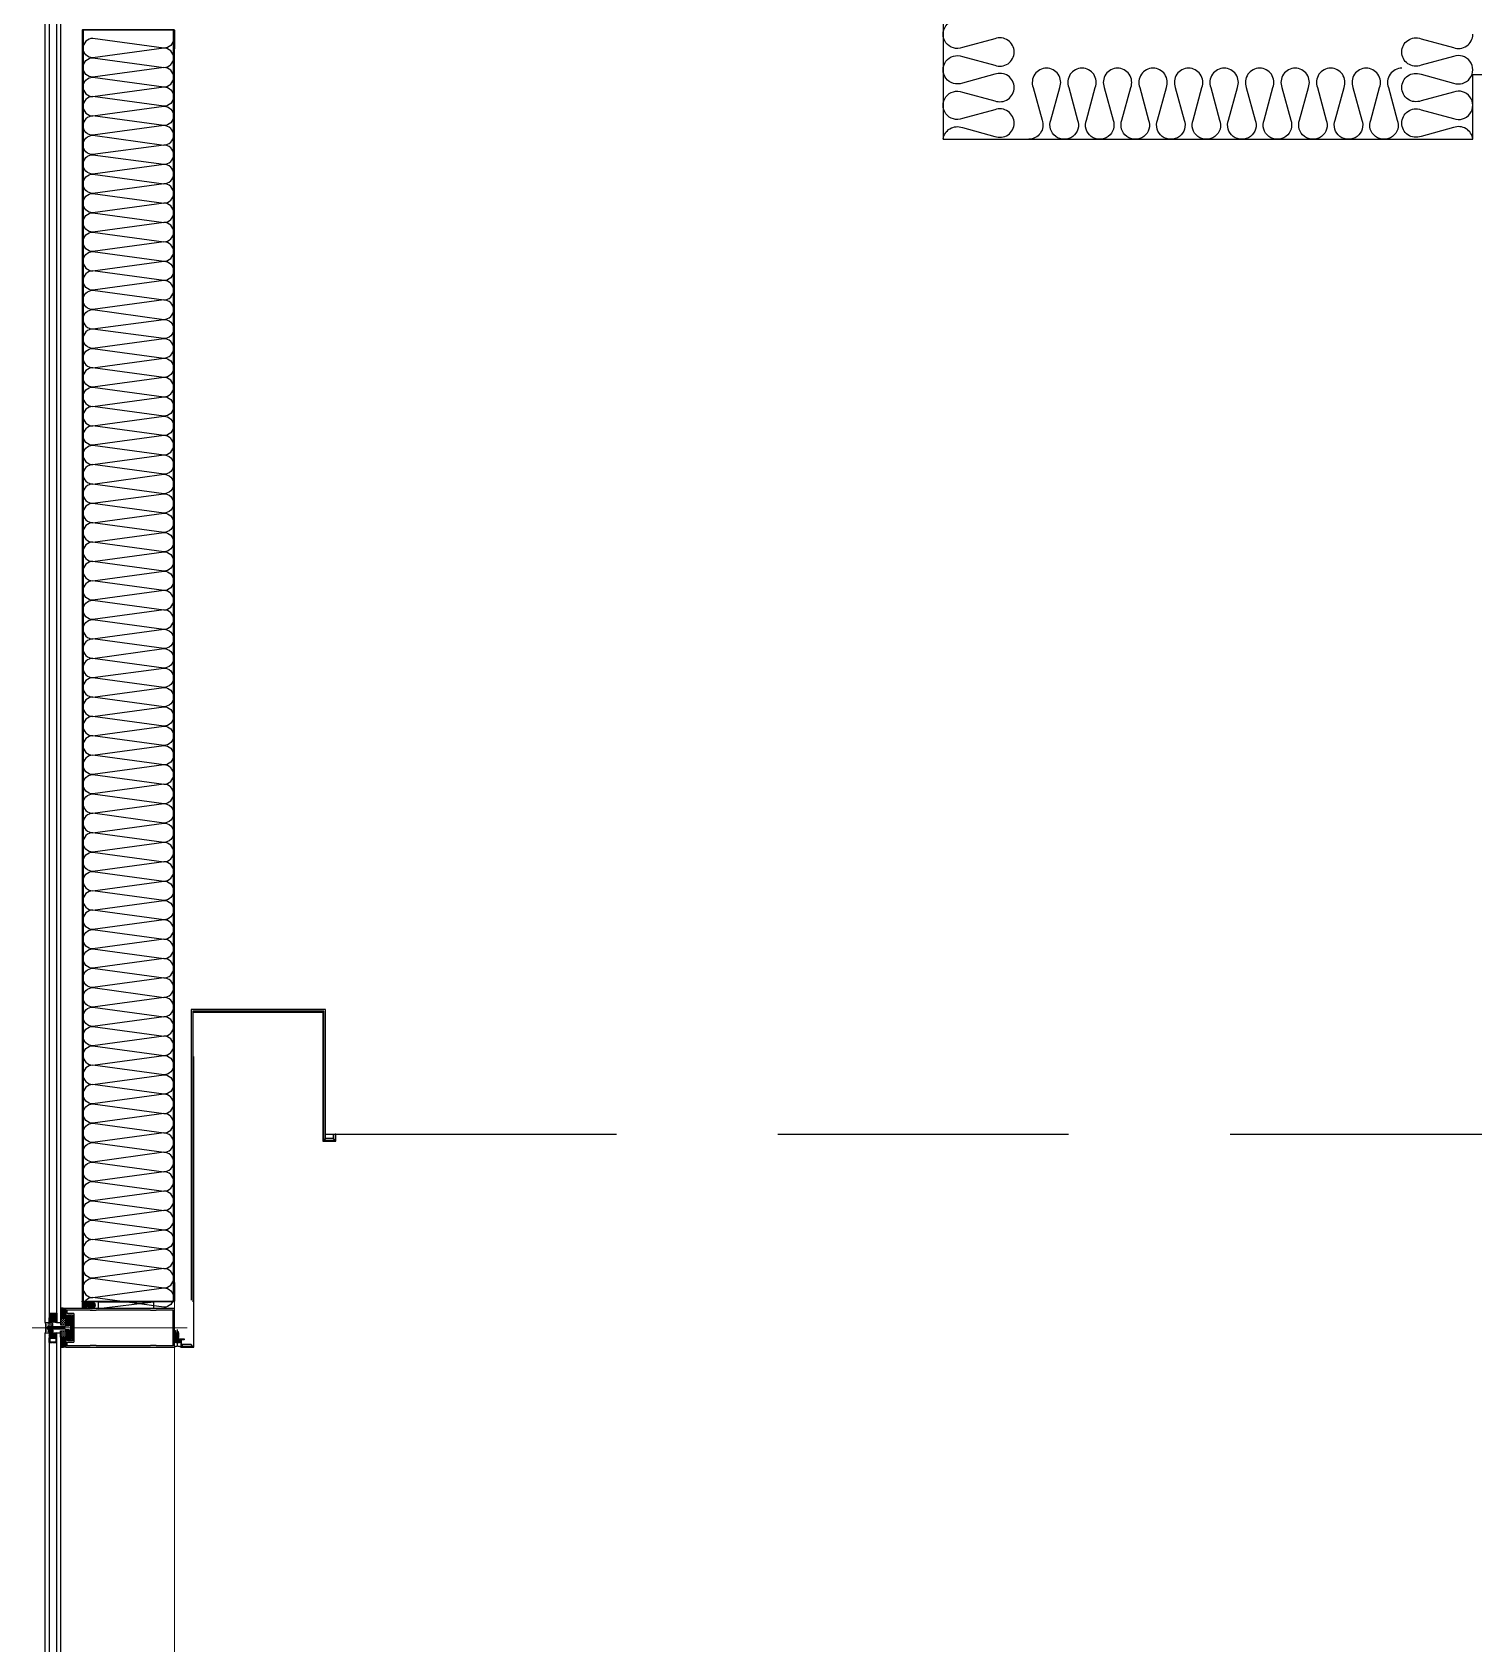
# Model space of a CAD drawing. Header units: millimetres. Extents: x 19868 to 801382, y -4805 to 85279.
# Drawn here: x 42618 to 44850, y 38340 to 40835 of the extents above; entities that cross this region are included whole.
import ezdxf

# ---------------------------------------------------------------- set-up
doc = ezdxf.new("R2010")
doc.units = ezdxf.units.MM
doc.header["$LTSCALE"] = 250
for name, pattern in [('HID', [2.8, 1.8, -1]), ('HIDDEN', [9.525, 6.35, -3.175]), ('HIDDEN2', [4.7625, 3.175, -1.5875])]:
    doc.linetypes.add(name, pattern=pattern)
for name, color, linetype in [('A-WIN', 4, 'Continuous'), ('ACCY', 5, 'Continuous'), ('B-AR', 7, 'Continuous'), ('EGI', 6, 'Continuous'), ('GLASS', 7, 'Continuous'), ('ISL', 251, 'Continuous'), ('polyamide', 6, 'Continuous'), ('SEALANT', 252, 'Continuous'), ('W200', 7, 'Continuous'), ('인테리어', 7, 'HIDDEN')]:
    doc.layers.add(name, color=color, linetype=linetype)
doc.layers.add('A-WIN-ELE', color=8, linetype='Continuous', lineweight=9)
doc.layers.add('CEN', color=1, linetype='Continuous', lineweight=9)
pattern_1 = [(248.1986, (-173212.08805, -82748.5761), (0.464238432, -0.5222680618), [0, -0.625])]
pattern_2 = [(90, (81799.66684, 89232.96467), (-0.15875, 0.079375), [0, -0.15875])]
pattern_3 = [(225, (58457.0195, -22344.7967), (1.122532015, -1.122532015), []), (315, (58457.0195, -22344.7967), (1.122532015, 1.122532015), [])]
pattern_4 = [(270, (-23796.0773, 66483.7451), (1.5875, -1.5875), [1.5875, -1.5875])]
pattern_5 = [(315, (-242.3621, 2021.3178), (0.8838835, 0.8838835), []), (45, (-242.3621, 2021.3178), (-0.8838835, 0.8838835), [])]

# ---------------------------------------------------------------- blocks, each defined once
blk = doc.blocks.new('SCR')
at = {"layer": 'ACCY'}
for p, q in [((-4.3, 0), (-4.3, 1.1)), ((4.3, 0), (-4.3, 0)), ((2.8, 2.6), (-2.8, 2.6)), ((4.3, 0), (4.3, 1.1)), ((-2, -1.6), (-2, 0)), ((2, -0.8), (-2, -1.6)), ((-1.5, -1.9), (-2, -1.6)), ((2, -2.4), (-2, -3.2)), ((-1.5, -2.8), (-2, -3.2)), ((-1.5, -3.5), (-2, -3.2)), ((2, -4), (-2, -4.7)), ((-1.5, -4.4), (-2, -4.7)), ((-1.5, -5.1), (-2, -4.7)), ((2, -5.5), (-2, -6.3)), ((-1.5, -6), (-2, -6.3)), ((-1.5, -6.6), (-2, -6.3)), ((2, -7.1), (-2, -7.9)), ((-1.5, -7.6), (-2, -7.9)), ((-1.5, -8.2), (-2, -7.9)), ((2, -8.7), (-2, -9.5)), ((-1.5, -9.1), (-2, -9.5)), ((-1.5, -9.8), (-2, -9.5)), ((-1.5, -10.7), (-2, -11)), ((-1.5, -11.4), (-2, -11)), ((1.5, -1.1), (-1.5, -1.9)), ((-1.5, -1.9), (-1.5, -2.8)), ((1.5, -2.1), (-1.5, -2.8)), ((1.5, -2.7), (-1.5, -3.5)), ((-1.5, -3.5), (-1.5, -4.4)), ((1.5, -3.6), (-1.5, -4.4)), ((1.5, -4.3), (-1.5, -5.1)), ((-1.5, -6), (-1.5, -5.1)), ((1.5, -5.2), (-1.5, -6)), ((1.5, -5.8), (-1.5, -6.6)), ((-1.5, -7.6), (-1.5, -6.6)), ((1.5, -6.8), (-1.5, -7.6)), ((1.5, -7.4), (-1.5, -8.2)), ((-1.5, -9.1), (-1.5, -8.2)), ((1.5, -8.4), (-1.5, -9.1)), ((-1.5, -9.8), (1.5, -9)), ((-1.5, -10.7), (-1.5, -9.8)), ((1.1, -10), (-1.5, -11.4)), ((1.1, -10), (-1.5, -10.7)), ((-1.5, -11.5), (-1.5, -11.4)), ((-0.2, -14.9), (-1.4, -11.6)), ((1.5, -9.6), (0, -11.2)), ((0.2, -14.9), (1.4, -11.6)), ((1.5, -1.1), (2, -0.8)), ((1.5, -1.1), (1.5, -2.1)), ((1.5, -2.1), (2, -2.4)), ((1.5, -2.7), (2, -2.4)), ((1.5, -2.7), (1.5, -3.6)), ((1.5, -3.6), (2, -4)), ((1.5, -4.3), (2, -4)), ((1.5, -5.2), (1.5, -4.3)), ((1.5, -5.2), (1.5, -4.3)), ((1.5, -5.2), (2, -5.5)), ((1.5, -5.8), (2, -5.5)), ((1.5, -6.8), (1.5, -5.8)), ((1.5, -6.8), (2, -7.1)), ((1.5, -7.4), (2, -7.1)), ((1.5, -8.4), (1.5, -7.4)), ((1.5, -8.4), (2, -8.7)), ((1.5, -9), (2, -8.7)), ((1.5, -11.5), (1.5, -9)), ((2, -0.8), (2, 0))]:
    blk.add_line(p, q, dxfattribs=at)
at = {"layer": 'ACCY', "linetype": 'HIDDEN2'}
for p, q in [((-2.8, 2.6), (-0.2, -0.4)), ((-0.2, -0.4), (-0.5, 2.6)), ((0.2, -0.4), (2.8, 2.6)), ((0.2, -0.4), (0.5, 2.6))]:
    blk.add_line(p, q, dxfattribs=at)
at = {"layer": 'ACCY'}
blk.add_lwpolyline([(0, 7.7), (0, -17.3)], dxfattribs=at)
for centre, radius, start, end in [((-2.8, 1.1), 1.51, 90, 180), ((2.8, 1.1), 1.51, 0, 90), ((-1.2, -11.5), 0.3, 180, 198.9224), ((0.3, -13.5), 2.29, 98.6399, 136.5742), ((3.5, -13.1), 3.95, 151.537, 208.463), ((0, -14.8), 0.236, 202.5, 337.5), ((1.2, -11.5), 0.3, 341.0776, 0)]:
    blk.add_arc(centre, radius, start, end, dxfattribs=at)
at = {"layer": 'ACCY', "linetype": 'HIDDEN2'}
blk.add_arc((0, -0.2), 0.261, 221.9191, 318.0809, dxfattribs=at)
blk = doc.blocks.new('A$Ca2fa5fbf')
at = {"layer": 'GLASS', "transparency": 33554687}
h = blk.add_hatch(dxfattribs=at)
h.set_pattern_fill('ANSI37', color=253, scale=10, angle=90, style=0)
h.set_pattern_definition(pattern_5)
h.paths.add_polyline_path([(38, 8.5, 0.198912), (38.3, 7.8, 0.112366), (25.7, 7.8, 0.198912), (26, 8.5), (26, 15.5), (27, 15.5), (27, 16.2, 0.414214), (27.8, 15.5), (36.3, 15.5, 0.414035), (37, 16.2), (37, 15.5), (38, 15.5)])
h = blk.add_hatch(dxfattribs=at)
h.set_pattern_fill('ANSI37', color=253, scale=10, angle=270, style=0)
h.set_pattern_definition(pattern_5)
h.paths.add_polyline_path([(38, -8.5, -0.198912), (38.3, -7.8, -0.112366), (25.7, -7.8, -0.198912), (26, -8.5), (26, -15.5), (27, -15.5), (27, -16.2, -0.414214), (27.8, -15.5), (36.3, -15.5, -0.414035), (37, -16.2), (37, -15.5), (38, -15.5)])
at = {"layer": 'SEALANT', "transparency": 33554687}
h = blk.add_hatch(dxfattribs=at)
h.set_pattern_fill('ANSI37', color=253, scale=0.5)
h.set_pattern_definition(pattern_3)
h.paths.add_polyline_path([(52, 14.5), (44, 14.5), (44, 31, 0.032752), (52, 30)])
h = blk.add_hatch(dxfattribs=at)
h.set_pattern_fill('DOTS', color=253, scale=0.5)
h.set_pattern_definition([(360, (-73084.1342, 247739.18495), (0.396875, 0.79375), [0, -0.79375])])
edge = h.paths.add_edge_path()
edge.add_line((29.2, -8.2), (28.8, -8.2))
edge.add_arc((34, 40.5), 49, 263.9321, 271.3061)
edge.add_line((35.1, -8.5), (34.7, -8.5))
edge.add_line((34.7, -8.5), (34.2, -8.4))
edge.add_line((34.2, -8.4), (33.8, -8.3))
edge.add_line((33.8, -8.3), (33.3, -8.2))
edge.add_line((33.3, -8.2), (32.9, -8.1))
edge.add_line((32.9, -8.1), (32.4, -8))
edge.add_line((32.4, -8), (32, -7.9))
edge.add_line((32, -7.9), (31.6, -7.7))
edge.add_line((31.6, -7.7), (31.2, -7.5))
edge.add_line((31.2, -7.5), (30.9, -7.4))
edge.add_line((30.9, -7.4), (30.4, -7.7))
edge.add_line((30.4, -7.7), (29.8, -8))
edge.add_line((29.8, -8), (29.2, -8.2))
edge = h.paths.add_edge_path()
edge.add_line((28.8, 8.2), (29.2, 8.2))
edge.add_line((29.2, 8.2), (29.8, 8))
edge.add_line((29.8, 8), (30.4, 7.7))
edge.add_line((30.4, 7.7), (30.9, 7.4))
edge.add_line((30.9, 7.4), (31.2, 7.5))
edge.add_line((31.2, 7.5), (31.6, 7.7))
edge.add_line((31.6, 7.7), (32, 7.9))
edge.add_line((32, 7.9), (32.4, 8))
edge.add_line((32.4, 8), (32.9, 8.1))
edge.add_line((32.9, 8.1), (33.3, 8.2))
edge.add_line((33.3, 8.2), (33.8, 8.3))
edge.add_line((33.8, 8.3), (34.2, 8.4))
edge.add_line((34.2, 8.4), (34.7, 8.5))
edge.add_line((34.7, 8.5), (35.1, 8.5))
edge.add_arc((34, -40.5), 49, 88.6939, 96.0686)
edge = h.paths.add_edge_path()
edge.add_line((27.4, 8), (27.6, 8.1))
edge.add_arc((34, -40.5), 49, 97.4949, 99.7473)
edge.add_line((25.7, 7.8), (25, 7.5))
edge.add_line((25, 7.5), (21, 7.5))
edge.add_arc((21, 8.5), 1, 190.5973, 270, ccw=False)
edge.add_arc((-70.7, 0), 91, -5.2405, 5.2405, ccw=False)
edge.add_arc((21, -8.5), 1, 90, 169.4027, ccw=False)
edge.add_line((21, -7.5), (25, -7.5))
edge.add_line((25, -7.5), (25.7, -7.8))
edge.add_arc((34, 40.5), 49, 260.2527, 262.5043)
edge.add_line((27.6, -8.1), (27.4, -8))
edge.add_line((27.4, -8), (26.8, -7.7))
edge.add_line((26.8, -7.7), (26.3, -7.4))
edge.add_line((26.3, -7.4), (25.9, -6.9))
edge.add_line((25.9, -6.9), (25.6, -6.4))
edge.add_line((25.6, -6.4), (25.4, -5.8))
edge.add_line((25.4, -5.8), (25.2, -5.2))
edge.add_line((25.2, -5.2), (25.2, -4.6))
edge.add_line((25.2, -4.6), (25.4, -3.9))
edge.add_line((25.4, -3.9), (25.6, -3.4))
edge.add_line((25.6, -3.4), (25.9, -2.8))
edge.add_line((25.9, -2.8), (26.3, -2.4))
edge.add_line((26.3, -2.4), (26.4, -2.3))
edge.add_line((26.4, -2.3), (26.3, -2))
edge.add_line((26.3, -2), (26.2, -1.6))
edge.add_line((26.2, -1.6), (26.1, -1.2))
edge.add_line((26.1, -1.2), (26.1, -0.8))
edge.add_line((26.1, -0.8), (26, -0.4))
edge.add_line((26, -0.4), (26, 0))
edge.add_line((26, 0), (26, 0.4))
edge.add_line((26, 0.4), (26.1, 0.8))
edge.add_line((26.1, 0.8), (26.1, 1.2))
edge.add_line((26.1, 1.2), (26.2, 1.6))
edge.add_line((26.2, 1.6), (26.3, 2))
edge.add_line((26.3, 2), (26.4, 2.3))
edge.add_line((26.4, 2.3), (26.3, 2.4))
edge.add_line((26.3, 2.4), (25.9, 2.8))
edge.add_line((25.9, 2.8), (25.6, 3.4))
edge.add_line((25.6, 3.4), (25.4, 3.9))
edge.add_line((25.4, 3.9), (25.2, 4.6))
edge.add_line((25.2, 4.6), (25.2, 5.2))
edge.add_line((25.2, 5.2), (25.4, 5.8))
edge.add_line((25.4, 5.8), (25.6, 6.4))
edge.add_line((25.6, 6.4), (25.9, 6.9))
edge.add_line((25.9, 6.9), (26.3, 7.4))
edge.add_line((26.3, 7.4), (26.8, 7.7))
edge.add_line((26.8, 7.7), (27.4, 8))
at = {"layer": 'SEALANT'}
h = blk.add_hatch(dxfattribs=at)
h.set_pattern_fill('DOTS', color=8, scale=10, angle=248.1986)
h.set_pattern_definition(pattern_1)
edge = h.paths.add_edge_path()
edge.add_ellipse((28.6, 4.9), major_axis=(0, 3.37), ratio=1, start_angle=0, end_angle=360, ccw=False)
h = blk.add_hatch(dxfattribs=at)
h.set_pattern_fill('DASH', color=253, scale=0.5, angle=90, style=0)
h.set_pattern_definition(pattern_4)
h.paths.add_polyline_path([(52, 14.5), (44, 14.5), (44, 4.5), (52, 4.5)])
at = {"layer": 'SEALANT', "transparency": 33554687}
h = blk.add_hatch(dxfattribs=at)
h.set_pattern_fill('DOTS', color=253, scale=0.1, angle=90)
h.set_pattern_definition(pattern_2)
h.paths.add_polyline_path([(52.1, 2.7), (53.9, 2.7), (53.9, 2.9), (53.9, 3.8), (53.9, 4.5), (52.5, 4.5, -0.362029), (52, 4.9, -0.057613), (51.7, 2.5), (51.9, 2.7, -0.198912)])
at = {"layer": 'SEALANT'}
h = blk.add_hatch(dxfattribs=at)
h.set_pattern_fill('DOTS', color=8, scale=10, angle=248.1986)
h.set_pattern_definition(pattern_1)
edge = h.paths.add_edge_path()
edge.add_ellipse((28.6, -4.9), major_axis=(0, -3.37), ratio=1, start_angle=0, end_angle=360)
h = blk.add_hatch(dxfattribs=at)
h.set_pattern_fill('DASH', color=253, scale=0.5, angle=270, style=0)
h.set_pattern_definition(pattern_4)
h.paths.add_polyline_path([(52, -14.5), (44, -14.5), (44, -4.5), (52, -4.5)])
at = {"layer": 'SEALANT', "transparency": 33554687}
h = blk.add_hatch(dxfattribs=at)
h.set_pattern_fill('ANSI37', color=253, scale=0.5)
h.set_pattern_definition(pattern_3)
h.paths.add_polyline_path([(52, -14.5), (44, -14.5), (44, -31, -0.032752), (52, -30)])
h = blk.add_hatch(dxfattribs=at)
h.set_pattern_fill('DOTS', color=253, scale=0.1, angle=270)
h.set_pattern_definition(pattern_2)
h.paths.add_polyline_path([(52.1, -2.7), (53.9, -2.7), (53.9, -3), (53.9, -3.8), (53.9, -4.5), (52.5, -4.5, 0.362029), (52, -4.9, 0.057613), (51.7, -2.5), (51.9, -2.7, 0.198912)])
at = {"layer": 'B-AR'}
for points in [[(54.7, 19, -0.414214), (55.7, 20), (62, 20, -0.414214), (62.5, 19.5), (62.5, -19.5, -0.414214), (62, -20), (55.7, -20, -0.414214), (54.7, -19), (54.7, -4.7, 0.414214), (54.5, -4.5), (52.5, -4.5, 0.414214), (52, -5), (52, -30), (220, -30), (220, 30), (52, 30), (52, 5, 0.414214), (52.5, 4.5), (54.5, 4.5, 0.414214), (54.7, 4.7)], [(89.4, -28), (54.8, -28, -0.414214), (54.3, -27.5), (54.3, -22.7, -0.414214), (54.8, -22.2), (64.2, -22.2, 0.414214), (64.7, -21.7), (64.7, 21.7, 0.414214), (64.2, 22.2), (54.8, 22.2, -0.414214), (54.3, 22.7), (54.3, 27.5, -0.414214), (54.8, 28), (89.4, 28), (89.9, 27.5), (99.1, 27.5), (99.6, 28), (182.4, 28), (182.9, 27.5), (192.1, 27.5), (192.6, 28), (217, 28, -0.414214), (217.5, 27.5), (217.5, -27.5, -0.414214), (217, -28), (192.6, -28), (192.1, -27.5), (182.9, -27.5), (182.4, -28), (99.6, -28), (99.1, -27.5), (89.9, -27.5)], [(56.4, -2.7, -0.414214), (57.4, -3.7), (57.4, -4.6, 0.298217), (57.1, -5.1, 0.298217), (57.4, -5.5), (57.4, -16.3, 0.298217), (57.1, -16.8, 0.414214), (57.6, -17.3), (59.6, -17.3, 0.414214), (60.1, -16.8, 0.236068), (59.9, -16.4), (59.9, -0.4, 0.236068), (60.1, 0, 0.236068), (59.9, 0.4), (59.9, 16.4, 0.236068), (60.1, 16.8, 0.414214), (59.6, 17.3), (57.6, 17.3, 0.414214), (57.1, 16.8, 0.298217), (57.4, 16.3), (57.4, 5.5, 0.298217), (57.1, 5.1, 0.298217), (57.4, 4.6), (57.4, 3.7, -0.414214), (56.4, 2.7), (52.1, 2.7, 0.198912), (51.9, 2.7), (51, 1.8, -0.198911), (50.3, 1.5), (24.2, 1.5, 0.414214), (22.7, 0, 0.414214), (24.2, -1.5), (50.3, -1.5, -0.198912), (51, -1.8), (51.7, -2.5, 0.198912), (52.4, -2.7)]]:
    blk.add_lwpolyline(points, format="xyb", close=True, dxfattribs=at)
at = {"layer": 'CEN', "ltscale": 0.005}
blk.add_line((240, 0, 0), (0, 0), dxfattribs=at)
at = {"layer": 'GLASS', "color": 1, "linetype": 'Continuous'}
for p, q in [((26.8, 15.5, 0), (26.8, 22.5, 0)), ((37.2, 15.5, 0), (37.2, 22.5, 0)), ((26.8, -15.5, 0), (26.8, -22.5, 0)), ((37.2, -15.5, 0), (37.2, -22.5, 0))]:
    blk.add_line(p, q, dxfattribs=at)
at = {"layer": 'GLASS', "color": 1, "linetype": 'Continuous', "elevation": 0}
for points in [[(38, 8.5, 0.198912), (38.3, 7.8, 0.112366), (25.7, 7.8, 0.198912), (26, 8.5), (26, 15.5), (27, 15.5), (27, 16.2, 0.414214), (27.8, 15.5), (36.3, 15.5, 0.414035), (37, 16.2), (37, 15.5), (38, 15.5)], [(38, -8.5, -0.198912), (38.3, -7.8, -0.112366), (25.7, -7.8, -0.198912), (26, -8.5), (26, -15.5), (27, -15.5), (27, -16.2, -0.414214), (27.8, -15.5), (36.3, -15.5, -0.414035), (37, -16.2), (37, -15.5), (38, -15.5)]]:
    blk.add_lwpolyline(points, format="xyb", close=True, dxfattribs=at)
for points in [[(27, 15.5), (27, 22.5), (26, 22.5), (26, 15.5)], [(37, 15.5), (37, 22.5), (38, 22.5), (38, 15.5)], [(27, -15.5), (27, -22.5), (26, -22.5), (26, -15.5)], [(37, -15.5), (37, -22.5), (38, -22.5), (38, -15.5)]]:
    blk.add_lwpolyline(points, close=True, dxfattribs=at)
for points in [[(37, 16.2, -0.414214), (36.3, 15.5), (27.8, 15.5, -0.414214), (27, 16.2), (27, 22, -0.414214), (27.6, 22.5), (31.5, 22.5), (32, 22), (32.5, 22.5), (36.5, 22.5, -0.414214), (37, 22), (37, 16.2)], [(36.5, 16.2), (36.5, 21.8, 0.414214), (36.3, 22), (27.8, 22, 0.414214), (27.6, 21.8), (27.6, 16.2, 0.414214), (27.8, 16), (36.3, 16, 0.414214), (36.5, 16.2)], [(37, -16.2, 0.414214), (36.3, -15.5), (27.8, -15.5, 0.414214), (27, -16.2), (27, -22, 0.414214), (27.6, -22.5), (31.5, -22.5), (32, -22), (32.5, -22.5), (36.5, -22.5, 0.414214), (37, -22), (37, -16.2)], [(36.5, -16.2), (36.5, -21.8, -0.414214), (36.3, -22), (27.8, -22, -0.414214), (27.6, -21.8), (27.6, -16.2, -0.414214), (27.8, -16), (36.3, -16, -0.414214), (36.5, -16.2)]]:
    blk.add_lwpolyline(points, format="xyb", dxfattribs=at)
at = {"layer": 'GLASS', "color": 8, "linetype": 'Continuous'}
for centre in [(28.4, 21.2, 0), (28.4, 19.7, 0), (28.4, 18.2, 0), (28.4, 16.7, 0), (29.8, 21.2, 0), (29.8, 19.7, 0), (29.8, 18.2, 0), (29.8, 16.7, 0), (31.2, 21.2, 0), (31.2, 19.7, 0), (31.2, 18.2, 0), (31.2, 16.7, 0), (32.8, 21.2, 0), (32.8, 19.7, 0), (32.8, 18.2, 0), (32.8, 16.7, 0), (34.2, 21.2, 0), (34.2, 19.7, 0), (34.2, 18.2, 0), (34.2, 16.7, 0), (35.8, 21.2, 0), (35.8, 19.7, 0), (35.8, 18.2, 0), (35.8, 16.7, 0)]:
    blk.add_circle(centre, 0.65, dxfattribs=at)
at = {"layer": 'polyamide', "color": 5}
blk.add_lwpolyline([(60.3, -17.9), (60.3, 0), (60.3, -17.9), (56.9, -17.9), (56.9, -3.5), (56.4, -3), (53.9, -3), (53.9, -3.8), (54.4, -4.3), (54.9, -4.3), (54.9, -6.4), (55.2, -6.7), (55.2, -17), (54.9, -17), (54.9, -19), (55.4, -19.5), (61.8, -19.5), (62.3, -19), (62.3, -17), (62, -17), (62, -6.5), (62.3, -6.5), (62.3, -2), (62, -2), (62, 2), (62.3, 2), (62.3, 6.5), (62, 6.5), (62, 17), (62.3, 17), (62.3, 19), (61.8, 19.5), (55.4, 19.5), (54.9, 19), (54.9, 17), (55.2, 17), (55.2, 6.7), (54.9, 6.4), (54.9, 4.3), (54.4, 4.3), (53.9, 3.8), (53.9, 2.9), (56.4, 2.9), (56.9, 3.4), (56.9, 17.8), (60.3, 17.8), (60.3, 0)], dxfattribs=at)
at = {"layer": 'SEALANT', "color": 4}
for points in [[(52, 30, -0.032752), (44, 31)], [(52, -30, 0.032752), (44, -31)]]:
    blk.add_lwpolyline(points, format="xyb", dxfattribs=at)
at = {"layer": 'SEALANT', "color": 4, "elevation": 0}
blk.add_lwpolyline([(20, 8.5, -0.046781), (20, -8.5)], format="xyb", dxfattribs=at)
at = {"layer": 'SEALANT', "color": 4}
for points in [[(52, 14.5), (44, 14.5), (44, 4.5), (52, 4.5)], [(52, -14.5), (44, -14.5), (44, -4.5), (52, -4.5)]]:
    blk.add_lwpolyline(points, close=True, dxfattribs=at)
at = {"layer": 'SEALANT', "color": 8}
for centre, start, end in [((40.6, 5.1), 346.7784, 359.2245), ((40.6, -5.1), 0.7755, 13.2216)]:
    blk.add_arc(centre, 11.4, start, end, dxfattribs=at)
at = {"layer": 'SEALANT', "color": 4, "extrusion": (0, 0, -1)}
blk.add_ellipse((28.6, 4.9, 0), major_axis=(0, 3.37), ratio=1, dxfattribs=at)
at = {"layer": 'SEALANT', "color": 4}
blk.add_ellipse((28.6, -4.9, 0), major_axis=(0, -3.37), ratio=1, dxfattribs=at)

msp = doc.modelspace()

# ---------------------------------------------------------------- hatches: boundary and pattern name
at = {"layer": 'SEALANT', "transparency": 33554687}
h = msp.add_hatch(dxfattribs=at)
h.set_pattern_fill('DOTS', color=8, scale=0.5, angle=270, style=0)
h.set_pattern_definition([(270, (-13079876.3034, -117996.6849), (0.79375, -0.396875), [0, -0.79375])])
edge = h.paths.add_edge_path()
edge.add_ellipse((42709.5, 38863.9), major_axis=(6.47, 0), ratio=0.77258, start_angle=0, end_angle=360, ccw=False)

# ---------------------------------------------------------------- linework, layer by layer
at = {"layer": 'A-WIN', "elevation": 0}
for points in [[(42644.2, 38837.4, -0.414214), (42643.2, 38836.4), (42639.2, 38836.4, -0.414214), (42638.2, 38837.4), (42638.2, 40870.4, -0.414214), (42639.2, 40871.4), (42643.2, 40871.4, -0.414214), (42644.2, 40870.4)], [(42662.2, 38837.4, -0.414214), (42661.2, 38836.4), (42657.2, 38836.4, -0.414214), (42656.2, 38837.4), (42656.2, 40870.4, -0.414214), (42657.2, 40871.4), (42661.2, 40871.4, -0.414214), (42662.2, 40870.4)], [(42644.2, 36737.4, -0.414214), (42643.2, 36736.4), (42639.2, 36736.4, -0.414214), (42638.2, 36737.4), (42638.2, 38820.4, -0.414214), (42639.2, 38821.4), (42643.2, 38821.4, -0.414214), (42644.2, 38820.4)], [(42662.2, 36737.4, -0.414214), (42661.2, 36736.4), (42657.2, 36736.4, -0.414214), (42656.2, 36737.4), (42656.2, 38820.4, -0.414214), (42657.2, 38821.4), (42661.2, 38821.4, -0.414214), (42662.2, 38820.4)]]:
    msp.add_lwpolyline(points, format="xyb", close=True, dxfattribs=at)
at = {"layer": 'A-WIN-ELE', "elevation": 0}
msp.add_lwpolyline([(42838.2, 34358.9), (42838.2, 39098.9)], dxfattribs=at)
at = {"layer": 'EGI', "color": 8}
for p, q in [((42837, 38898.9, 0), (42837, 40808.9, 0)), ((42838.2, 38898.9, 0), (42838.2, 40808.9, 0)), ((42720.8, 38858.9, 0), (42805.8, 38868.9, 0))]:
    msp.add_line(p, q, dxfattribs=at)
at = {"layer": 'EGI', "elevation": 0}
msp.add_lwpolyline([(42695.8, 40837.7, -0.414214), (42697, 40838.9), (42837, 40838.9, -0.414214), (42838.2, 40837.7), (42838.2, 40808.9), (42837, 40808.9), (42837, 40837.7), (42697, 40837.7), (42697, 38870.1), (42837, 38870.1), (42837, 38898.9), (42838.2, 38898.9), (42838.2, 38870.1, -0.414214), (42837, 38868.9), (42697, 38868.9, -0.414214), (42695.8, 38870.1), (42695.8, 40837.7)], format="xyb", dxfattribs=at)
at = {"layer": 'ISL'}
msp.add_lwpolyline([(42838.2, 41368.9), (44028.2, 41368.9), (44028.2, 40668.9), (44848.2, 40668.9), (44848.2, 40768.9), (47128.2, 40768.9), (47128.2, 40018.9), (47948.2, 40018.9), (47948.2, 40768.9), (50228.2, 40768.9), (50228.2, 40018.9), (51048.2, 40018.9), (51048.2, 40768.9), (54038.2, 40768.9)], dxfattribs=at)
for points in [[(44028.4, 40668.9, -0.489145), (44058, 40687), (44108.4, 40673.4, 0.524856), (44138.2, 40693.9, 0.524856), (44108.4, 40714.5), (44058, 40700.9, -1.449198), (44058, 40742), (44108.4, 40728.4, 0.524856), (44138.2, 40748.9, 0.524856), (44108.4, 40769.5), (44058, 40755.9, -1.449198), (44058, 40797), (44108.4, 40783.4, 0.524856), (44138.2, 40803.9, 0.524856), (44108.4, 40824.5), (44058, 40810.9, -1.449198), (44058, 40852)], [(44848.1, 40668.9, 0.489145), (44818.4, 40687), (44768, 40673.4, -0.524856), (44738.2, 40693.9, -0.524856), (44768, 40714.5), (44818.4, 40700.9, 1.449198), (44818.4, 40742), (44768, 40728.4, -0.524856), (44738.2, 40748.9, -0.524856), (44768, 40769.5), (44818.4, 40755.9, 1.449198), (44818.4, 40797), (44768, 40783.4, -0.524856), (44738.2, 40803.9, -0.524856), (44768, 40824.5), (44818.4, 40810.9, 0.524933), (44848.2, 40831.4, 0.524933)], [(44738.2, 40778.9, 0.524856), (44717.6, 40749.1), (44731.3, 40698.7, -1.449198), (44690.1, 40698.7), (44703.8, 40749.1, 0.524856), (44683.2, 40778.9, 0.524856), (44662.6, 40749.1), (44676.3, 40698.7, -1.449198), (44635.1, 40698.7), (44648.8, 40749.1, 0.524856), (44628.2, 40778.9, 0.524856), (44607.6, 40749.1), (44621.3, 40698.7, -1.449198), (44580.1, 40698.7), (44593.8, 40749.1, 0.524856), (44573.2, 40778.9, 0.524856), (44552.6, 40749.1), (44566.3, 40698.7, -1.449198), (44525.1, 40698.7), (44538.8, 40749.1, 0.524856), (44518.2, 40778.9, 0.524856), (44497.6, 40749.1), (44511.3, 40698.7, -1.449198), (44470.1, 40698.7), (44483.8, 40749.1, 0.524856), (44463.2, 40778.9, 0.524856), (44442.6, 40749.1), (44456.3, 40698.7, -1.449198), (44415.1, 40698.7), (44428.8, 40749.1, 0.524856), (44408.2, 40778.9, 0.524856), (44387.6, 40749.1), (44401.3, 40698.7, -1.449198), (44360.1, 40698.7), (44373.8, 40749.1, 0.524856), (44353.2, 40778.9, 0.524856), (44332.6, 40749.1), (44346.3, 40698.7, -1.449198), (44305.1, 40698.7), (44318.8, 40749.1, 0.524856), (44298.2, 40778.9, 0.524856), (44277.6, 40749.1), (44291.3, 40698.7, -1.449198), (44250.1, 40698.7), (44263.8, 40749.1, 0.524856), (44243.2, 40778.9, 0.524856), (44222.6, 40749.1), (44236.3, 40698.7, -1.449198), (44195.1, 40698.7), (44208.8, 40749.1, 0.524856), (44188.2, 40778.9, 0.524856), (44167.6, 40749.1), (44181.3, 40698.7, -0.524951), (44160.7, 40668.9, -0.524951)]]:
    msp.add_lwpolyline(points, format="xyb", dxfattribs=at)
at = {"layer": 'ISL', "elevation": 0}
for points in [[(42837, 40825.5, -0.009629), (42837, 40824.9, -0.414316), (42822, 40809.9), (42712, 40825, 0.414316), (42697, 40810)], [(42697, 40780, -0.414316), (42712, 40795), (42822, 40780, 0.414316), (42837, 40795, 0.414316), (42822, 40810), (42712, 40795, -0.414316), (42697, 40810)], [(42697, 40750, -0.414316), (42712, 40765), (42822, 40750, 0.414316), (42837, 40765, 0.414316), (42822, 40780), (42712, 40765, -0.414316), (42697, 40780)], [(42697, 40750, 0.414316), (42712, 40735), (42822, 40750, -0.414316), (42837, 40735, -0.414316), (42822, 40720), (42712, 40735, 0.414316), (42697, 40720)], [(42697, 40720, 0.414316), (42712, 40705), (42822, 40720, -0.414316), (42837, 40705, -0.414316), (42822, 40690), (42712, 40705, 0.414316), (42697, 40690)], [(42697, 40660, -0.414316), (42712, 40675), (42822, 40660, 0.414316), (42837, 40675, 0.414316), (42822, 40690), (42712, 40675, -0.414316), (42697, 40690)], [(42697, 40630, -0.414316), (42712, 40645), (42822, 40630.1, 0.414316), (42837, 40645, 0.414316), (42822, 40660), (42712, 40645.1, -0.414316), (42697, 40660)], [(42697, 40600.1, -0.414316), (42712, 40615), (42822, 40600.1, 0.414316), (42837, 40615.1, 0.414316), (42822, 40630), (42712, 40615.1, -0.414316), (42697, 40630.1)], [(42697, 40570.1, -0.414316), (42712, 40585.1), (42822, 40570.1, 0.414316), (42837, 40585.1, 0.414316), (42822, 40600.1), (42712, 40585.1, -0.414316), (42697, 40600.1)], [(42697, 40540.1, -0.414316), (42712, 40555.1), (42822, 40540.1, 0.414316), (42837, 40555.1, 0.414316), (42822, 40570.1), (42712, 40555.1, -0.414316), (42697, 40570.1)], [(42697, 40510.1, -0.414316), (42712, 40525.1), (42822, 40510.1, 0.414316), (42837, 40525.1, 0.414316), (42822, 40540.1), (42712, 40525.1, -0.414316), (42697, 40540.1)], [(42697, 40480.1, -0.414316), (42712, 40495.1), (42822, 40480.1, 0.414316), (42837, 40495.1, 0.414316), (42822, 40510.1), (42712, 40495.1, -0.414316), (42697, 40510.1)], [(42697, 40480.1, 0.414316), (42712, 40465.1), (42822, 40480.1, -0.414316), (42837, 40465.1, -0.414316), (42822, 40450.1), (42712, 40465.1, 0.414316), (42697, 40450.1)], [(42697, 40420.1, -0.414316), (42712, 40435.1), (42822, 40420.1, 0.414316), (42837, 40435.1, 0.414316), (42822, 40450.1), (42712, 40435.1, -0.414316), (42697, 40450.1)], [(42697, 40390.1, -0.414316), (42712, 40405.1), (42822, 40390.1, 0.414316), (42837, 40405.1, 0.414316), (42822, 40420.1), (42712, 40405.1, -0.414316), (42697, 40420.1)], [(42697, 40390.1, 0.414316), (42712, 40375.2), (42822, 40390.1, -0.414316), (42837, 40375.1, -0.414316), (42822, 40360.2), (42712, 40375.1, 0.414316), (42697, 40360.1)], [(42697, 40330.2, -0.414316), (42712, 40345.1), (42822, 40330.2, 0.414316), (42837, 40345.2, 0.414316), (42822, 40360.1), (42712, 40345.2, -0.414316), (42697, 40360.2)], [(42697, 40330.2, 0.414316), (42712, 40315.2), (42822, 40330.2, -0.414316), (42837, 40315.2, -0.414316), (42822, 40300.2), (42712, 40315.2, 0.414316), (42697, 40300.2)], [(42697, 40270.2, -0.414316), (42712, 40285.2), (42822, 40270.2, 0.414316), (42837, 40285.2, 0.414316), (42822, 40300.2), (42712, 40285.2, -0.414316), (42697, 40300.2)], [(42697, 40270.2, 0.414316), (42712, 40255.2), (42822, 40270.2, -0.414316), (42837, 40255.2, -0.414316), (42822, 40240.2), (42712, 40255.2, 0.414316), (42697, 40240.2)], [(42697, 40240.2, 0.414316), (42712, 40225.2), (42822, 40240.2, -0.414316), (42837, 40225.2, -0.414316), (42822, 40210.2), (42712, 40225.2, 0.414316), (42697, 40210.2)], [(42697, 40180.2, -0.414316), (42712, 40195.2), (42822, 40180.2, 0.414316), (42837, 40195.2, 0.414316), (42822, 40210.2), (42712, 40195.2, -0.414316), (42697, 40210.2)], [(42697, 40180.2, 0.414316), (42712, 40165.2), (42822, 40180.2, -0.414316), (42837, 40165.2, -0.414316), (42822, 40150.2), (42712, 40165.2, 0.414316), (42697, 40150.2)], [(42697, 40150.2, 0.414316), (42712, 40135.2), (42822, 40150.2, -0.414316), (42837, 40135.2, -0.414316), (42822, 40120.2), (42712, 40135.2, 0.414316), (42697, 40120.2)], [(42697, 40120.2, 0.414316), (42712, 40105.3), (42822, 40120.2, -0.414316), (42837, 40105.2, -0.414316), (42822, 40090.3), (42712, 40105.2, 0.414316), (42697, 40090.2)], [(42697, 40090.3, 0.414316), (42712, 40075.3), (42822, 40090.2, -0.414316), (42837, 40075.3, -0.414316), (42822, 40060.3), (42712, 40075.2, 0.414316), (42697, 40060.3)], [(42697, 40060.3, 0.414316), (42712, 40045.3), (42822, 40060.3, -0.414316), (42837, 40045.3, -0.414316), (42822, 40030.3), (42712, 40045.3, 0.414316), (42697, 40030.3)], [(42697, 40030.3, 0.414316), (42712, 40015.3), (42822, 40030.3, -0.414316), (42837, 40015.3, -0.414316), (42822, 40000.3), (42712, 40015.3, 0.414316), (42697, 40000.3)], [(42697, 40000.3, 0.414316), (42712, 39985.3), (42822, 40000.3, -0.414316), (42837, 39985.3, -0.414316), (42822, 39970.3), (42712, 39985.3, 0.414316), (42697, 39970.3)], [(42697, 39940.3, -0.414316), (42712, 39955.3), (42822, 39940.3, 0.414316), (42837, 39955.3, 0.414316), (42822, 39970.3), (42712, 39955.3, -0.414316), (42697, 39970.3)], [(42697, 39910.3, -0.414316), (42712, 39925.3), (42822, 39910.3, 0.414316), (42837, 39925.3, 0.414316), (42822, 39940.3), (42712, 39925.3, -0.414316), (42697, 39940.3)], [(42697, 39910.3, 0.414316), (42712, 39895.3), (42822, 39910.3, -0.414316), (42837, 39895.3, -0.414316), (42822, 39880.3), (42712, 39895.3, 0.414316), (42697, 39880.3)], [(42697, 39880.3, 0.414316), (42712, 39865.3), (42822, 39880.3, -0.414316), (42837, 39865.3, -0.414316), (42822, 39850.3), (42712, 39865.3, 0.414316), (42697, 39850.3)], [(42697, 39850.3, 0.414316), (42712, 39835.4), (42822, 39850.3, -0.414316), (42837, 39835.3, -0.414316), (42822, 39820.4), (42712, 39835.3, 0.414316), (42697, 39820.3)], [(42697, 39820.4, 0.414316), (42712, 39805.4), (42822, 39820.3, -0.414316), (42837, 39805.4, -0.414316), (42822, 39790.4), (42712, 39805.3, 0.414316), (42697, 39790.4)], [(42697, 39790.4, 0.414316), (42712, 39775.4), (42822, 39790.4, -0.414316), (42837, 39775.4, -0.414316), (42822, 39760.4), (42712, 39775.4, 0.414316), (42697, 39760.4)], [(42697, 39760.4, 0.414316), (42712, 39745.4), (42822, 39760.4, -0.414316), (42837, 39745.4, -0.414316), (42822, 39730.4), (42712, 39745.4, 0.414316), (42697, 39730.4)], [(42697, 39730.4, 0.414316), (42712, 39715.4), (42822, 39730.4, -0.414316), (42837, 39715.4, -0.414316), (42822, 39700.4), (42712, 39715.4, 0.414316), (42697, 39700.4)], [(42697, 39670.4, -0.414316), (42712, 39685.4), (42822, 39670.4, 0.414316), (42837, 39685.4, 0.414316), (42822, 39700.4), (42712, 39685.4, -0.414316), (42697, 39700.4)], [(42697, 39640.4, -0.414316), (42712, 39655.4), (42822, 39640.4, 0.414316), (42837, 39655.4, 0.414316), (42822, 39670.4), (42712, 39655.4, -0.414316), (42697, 39670.4)], [(42697, 39640.4, 0.414316), (42712, 39625.4), (42822, 39640.4, -0.414316), (42837, 39625.4, -0.414316), (42822, 39610.4), (42712, 39625.4, 0.414316), (42697, 39610.4)], [(42697, 39610.4, 0.414316), (42712, 39595.4), (42822, 39610.4, -0.414316), (42837, 39595.4, -0.414316), (42822, 39580.4), (42712, 39595.4, 0.414316), (42697, 39580.4)], [(42697, 39550.4, -0.414316), (42712, 39565.4), (42822, 39550.4, 0.414316), (42837, 39565.4, 0.414316), (42822, 39580.4), (42712, 39565.4, -0.414316), (42697, 39580.4)], [(42697, 39520.4, -0.414316), (42712, 39535.4), (42822, 39520.5, 0.414316), (42837, 39535.4, 0.414316), (42822, 39550.4), (42712, 39535.5, -0.414316), (42697, 39550.4)], [(42697, 39520.5, 0.414316), (42712, 39505.5), (42822, 39520.4, -0.414316), (42837, 39505.5, -0.414316), (42822, 39490.5), (42712, 39505.4, 0.414316), (42697, 39490.5)], [(42697, 39490.5, 0.414316), (42712, 39475.5), (42822, 39490.5, -0.414316), (42837, 39475.5, -0.414316), (42822, 39460.5), (42712, 39475.5, 0.414316), (42697, 39460.5)], [(42697, 39430.5, -0.414316), (42712, 39445.5), (42822, 39430.5, 0.414316), (42837, 39445.5, 0.414316), (42822, 39460.5), (42712, 39445.5, -0.414316), (42697, 39460.5)], [(42697, 39400.5, -0.414316), (42712, 39415.5), (42822, 39400.5, 0.414316), (42837, 39415.5, 0.414316), (42822, 39430.5), (42712, 39415.5, -0.414316), (42697, 39430.5)], [(42697, 39370.5, -0.414316), (42712, 39385.5), (42822, 39370.5, 0.414316), (42837, 39385.5, 0.414316), (42822, 39400.5), (42712, 39385.5, -0.414316), (42697, 39400.5)], [(42697, 39340.5, -0.414316), (42712, 39355.5), (42822, 39340.5, 0.414316), (42837, 39355.5, 0.414316), (42822, 39370.5), (42712, 39355.5, -0.414316), (42697, 39370.5)], [(42697, 39310.5, -0.414316), (42712, 39325.5), (42822, 39310.5, 0.414316), (42837, 39325.5, 0.414316), (42822, 39340.5), (42712, 39325.5, -0.414316), (42697, 39340.5)], [(42697, 39280.5, -0.414316), (42712, 39295.5), (42822, 39280.5, 0.414316), (42837, 39295.5, 0.414316), (42822, 39310.5), (42712, 39295.5, -0.414316), (42697, 39310.5)], [(42697, 39250.5, -0.414316), (42712, 39265.5), (42822, 39250.6, 0.414316), (42837, 39265.5, 0.414316), (42822, 39280.5), (42712, 39265.6, -0.414316), (42697, 39280.5)], [(42697, 39250.6, 0.414316), (42712, 39235.6), (42822, 39250.5, -0.414316), (42837, 39235.6, -0.414316), (42822, 39220.6), (42712, 39235.5, 0.414316), (42697, 39220.6)], [(42697, 39220.6, 0.414316), (42712, 39205.6), (42822, 39220.6, -0.414316), (42837, 39205.6, -0.414316), (42822, 39190.6), (42712, 39205.6, 0.414316), (42697, 39190.6)], [(42697, 39160.6, -0.414316), (42712, 39175.6), (42822, 39160.6, 0.414316), (42837, 39175.6, 0.414316), (42822, 39190.6), (42712, 39175.6, -0.414316), (42697, 39190.6)], [(42697, 39130.6, -0.414316), (42712, 39145.6), (42822, 39130.6, 0.414316), (42837, 39145.6, 0.414316), (42822, 39160.6), (42712, 39145.6, -0.414316), (42697, 39160.6)], [(42697, 39100.6, -0.414316), (42712, 39115.6), (42822, 39100.6, 0.414316), (42837, 39115.6, 0.414316), (42822, 39130.6), (42712, 39115.6, -0.414316), (42697, 39130.6)], [(42697, 39070.6, -0.414316), (42712, 39085.6), (42822, 39070.6, 0.414316), (42837, 39085.6, 0.414316), (42822, 39100.6), (42712, 39085.6, -0.414316), (42697, 39100.6)], [(42697, 39040.6, -0.414316), (42712, 39055.6), (42822, 39040.6, 0.414316), (42837, 39055.6, 0.414316), (42822, 39070.6), (42712, 39055.6, -0.414316), (42697, 39070.6)], [(42697, 39010.6, -0.414316), (42712, 39025.6), (42822, 39010.6, 0.414316), (42837, 39025.6, 0.414316), (42822, 39040.6), (42712, 39025.6, -0.414316), (42697, 39040.6)], [(42697, 38980.6, -0.414316), (42712, 38995.6), (42822, 38980.6, 0.414316), (42837, 38995.6, 0.414316), (42822, 39010.6), (42712, 38995.6, -0.414316), (42697, 39010.6)], [(42697, 38980.6, 0.414316), (42712, 38965.7), (42822, 38980.6, -0.414316), (42837, 38965.6, -0.414316), (42822, 38950.7), (42712, 38965.6, 0.414316), (42697, 38950.6)], [(42697, 38920.7, -0.414316), (42712, 38935.6), (42822, 38920.7, 0.414316), (42837, 38935.7, 0.414316), (42822, 38950.6), (42712, 38935.7, -0.414316), (42697, 38950.7)], [(42697, 38890.7, -0.414316), (42712, 38905.7), (42822, 38890.7, 0.414316), (42837, 38905.7, 0.414316), (42822, 38920.7), (42712, 38905.7, -0.414316), (42697, 38920.7)], [(42697, 38890.7, 0.414316), (42712, 38875.7), (42822, 38890.7, -0.414316), (42837, 38875.7, -0.414316), (42822, 38860.7), (42712, 38875.7, 0.414316), (42697, 38860.7)], [(42697, 38885.7, 0.000176), (42697, 38885.7, 0.000176)], [(42697.3, 38870.1, -0.052233), (42697, 38873.2)]]:
    msp.add_lwpolyline(points, format="xyb", dxfattribs=at)
msp.add_lwpolyline([(42720.8, 38868.9), (42805.8, 38868.9), (42805.8, 38858.9), (42720.8, 38858.9)], close=True, dxfattribs=at)
at = {"layer": 'SEALANT', "color": 4}
msp.add_arc((42664, 38864.5, 0), 32.2, 350.0003, 9.9998, dxfattribs=at)
at = {"layer": 'SEALANT', "color": 8}
for radius, start, end in [(33.7, 350.449, 7.491), (35.2, 350.859, 7.1705), (36.7, 351.2351, 6.8764), (38.2, 351.5814, 6.6055), (39.7, 2.5109, 6.3552), (41.2, 4.3615, 6.1232), (42.7, 5.2159, 5.9076)]:
    msp.add_arc((42664, 38864.5, 0), radius, start, end, dxfattribs=at)
at = {"layer": 'SEALANT', "color": 4, "extrusion": (0, 0, -1)}
msp.add_ellipse((42709.5, 38863.9, 0), major_axis=(6.47, 0), ratio=0.77258, dxfattribs=at)
at = {"layer": '인테리어', "linetype": 'HID'}
for p, q in [((43072.4, 39121.9, 0), (43069.4, 39118.9, 0)), ((43084, 39121.9, 0), (43087, 39118.9, 0)), ((42867, 38800.1, 0), (42864, 38803.1, 0))]:
    msp.add_line(p, q, dxfattribs=at)
at = {"layer": '인테리어', "linetype": 'HID', "elevation": 0}
for points in [[(43068.2, 39117.7), (43088.2, 39117.7), (43088.2, 39128.9), (43087, 39128.9), (43087, 39118.9), (43069.4, 39118.9), (43069.4, 39318.9), (42867, 39318.9), (42867, 38800.1), (42849.4, 38800.1), (42849.4, 38810.1), (42838.2, 38810.1), (42838.2, 38808.9), (42848.2, 38808.9), (42848.2, 38798.9), (42868.2, 38798.9), (42868.2, 39317.7), (43068.2, 39317.7)], [(42838.2, 38824.8), (42839.9, 38824.8), (42839.9, 38811.8), (42853.2, 38811.8), (42853.2, 38810.1), (42838.2, 38810.1)]]:
    msp.add_lwpolyline(points, close=True, dxfattribs=at)
for points in [[(43084, 39128.9), (43084, 39121.9), (43072.4, 39121.9), (43072.4, 39321.9), (42864, 39321.9), (42864, 38803.1), (42850.4, 38803.1), (42850.4, 38800.1)], [(43072.4, 39128.9), (52822, 39128.9)]]:
    msp.add_lwpolyline(points, dxfattribs=at)
at = {"layer": '인테리어', "linetype": 'HID'}
msp.add_arc((42843.2, 38790.6, 0), 9.72, 59.0425, 120.9575, dxfattribs=at)

# ---------------------------------------------------------------- block references
at = {"layer": 'W200'}
msp.add_blockref('A$Ca2fa5fbf', (42618.2, 38828.9, 0), dxfattribs=at)
at = {"layer": '인테리어', "linetype": 'HID', "rotation": 180}
msp.add_blockref('SCR', (42843.2, 38808.9, 0), dxfattribs=at)

doc.saveas('drawing.dxf')
